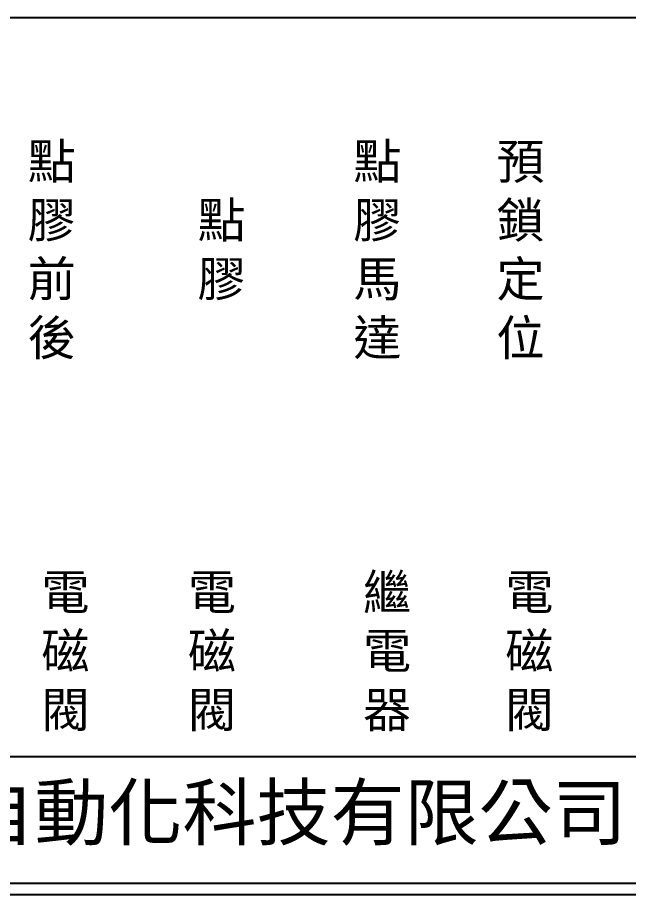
# Model space of a CAD drawing. Extents: x 926 to 1213, y 3 to 207.
# Drawn here: x 987 to 1054.6, y 3 to 100 of the extents above; entities that cross this region are included whole.
import ezdxf

# ---------------------------------------------------------------- set-up
doc = ezdxf.new("R2010")
doc.units = 0
doc.layers.add('圖框層', color=7, linetype='CONTINUOUS')
doc.layers.add('標尺寸層', color=3, linetype='CONTINUOUS')
doc.styles.add('CNS', font='romanc.shx', dxfattribs={"bigfont": 'chineset.shx'})
doc.styles.add('STSL', font='KAIU.TTF')

msp = doc.modelspace()

# ---------------------------------------------------------------- linework, layer by layer
at = {"layer": '圖框層', "color": 7}
for p, q in [((926.992, 18.25), (1211.493, 18.25)), ((926.992, 4.25), (1211.493, 4.25)), ((925.742, 3), (1212.742, 3))]:
    msp.add_line(p, q, dxfattribs=at)
at = {"layer": '標尺寸層', "color": 7}
msp.add_line((930.49, 99.958), (1208.361, 99.958), dxfattribs=at)

# ---------------------------------------------------------------- texts
at = {"layer": '圖框層', "color": 4, "style": 'STSL'}
msp.add_text('泓陞自動化科技有限公司', height=6, dxfattribs=at).set_placement((964.346, 9.076))
at = {"layer": '標尺寸層', "color": 7, "char_height": 3.9, "width": 2.84806, "attachment_point": 5, "style": 'CNS'}
for s, insert in [('{\\fDFKai-SB|b0|i0|c136|p65;點膠前後}', (990.815, 74.094)), ('{\\fDFKai-SB|b0|i0|c136|p65;點膠馬達}', (1026.809, 74.094)), ('{\\fDFKai-SB|b0|i0|c136|p65;預鎖定位}', (1042.631, 74.094)), ('{\\fDFKai-SB|b0|i0|c136|p65;點膠}', (1009.589, 74.094)), ('{\\fDFKai-SB|b0|i0|c136|p65;繼電器}', (1027.888, 29.715)), ('{\\fDFKai-SB|b0|i0|c136|p65;電磁閥}', (992.325, 29.715)), ('{\\fDFKai-SB|b0|i0|c136|p65;電磁閥}', (1008.522, 29.715)), ('{\\fDFKai-SB|b0|i0|c136|p65;電磁閥}', (1043.614, 29.715))]:
    msp.add_mtext(s, dxfattribs=dict(at, insert=insert))

doc.saveas('drawing.dxf')
